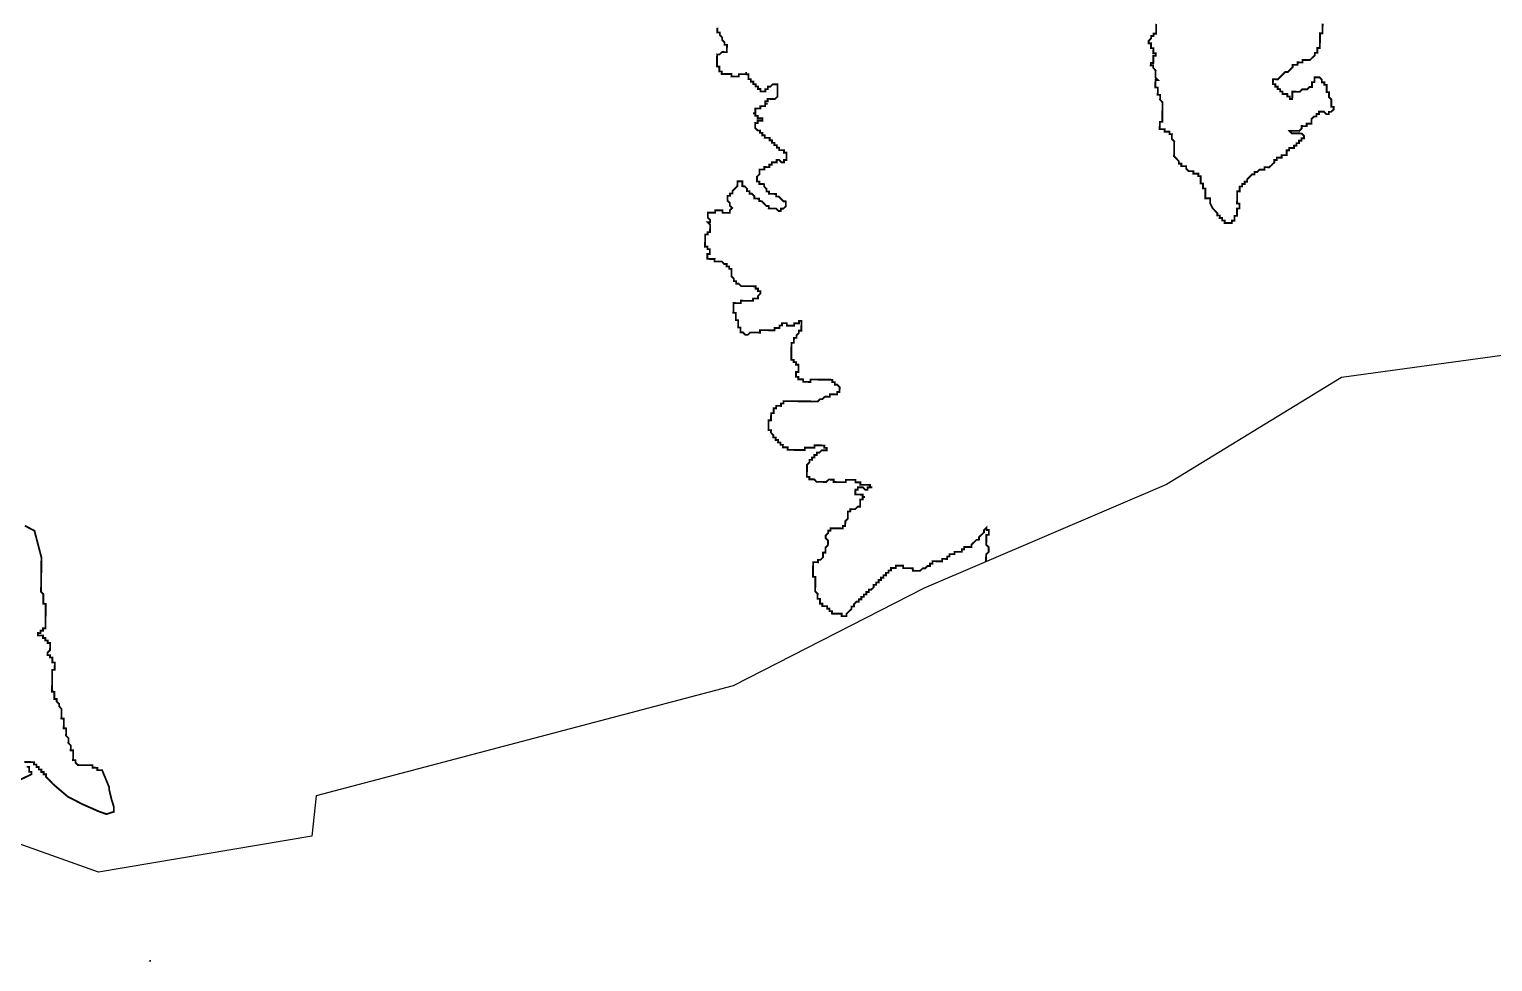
# Model space of a CAD drawing. Header units: metres. Extents: x 260119 to 267842, y 2171704 to 2178220.
# Drawn here: x 262503 to 264888, y 2171704 to 2173223 of the extents above; entities that cross this region are included whole.
import ezdxf

# ---------------------------------------------------------------- set-up
doc = ezdxf.new("R2010")
doc.units = ezdxf.units.M
doc.layers.add('HAZARDS LINE', color=1, linetype='Continuous')
doc.layers.add('village', color=3, linetype='Continuous')

msp = doc.modelspace()

# ---------------------------------------------------------------- linework, layer by layer
at = {"layer": 'HAZARDS LINE', "lineweight": 18}
for points in [[(263624.5, 2173225.2, 2.97, 2.97, 0), (263624.4, 2173221.2, 2.97, 2.97, 0), (263624.4, 2173217.3, 2.97, 2.97, 0), (263628.4, 2173217.2, 2.97, 2.97, 0), (263628.3, 2173213.3, 2.97, 2.97, 0), (263632.2, 2173209.2, 2.97, 2.97, 0), (263632.2, 2173205.3, 2.97, 2.97, 0), (263636.1, 2173201.3, 2.97, 2.97, 0), (263636.1, 2173197.3, 2.97, 2.97, 0), (263640, 2173197.3, 2.97, 2.97, 0), (263640, 2173193.3, 2.97, 2.97, 0), (263639.9, 2173189.3, 2.97, 2.97, 0), (263639.9, 2173185.4, 2.97, 2.97, 0), (263635.9, 2173185.4, 2.97, 2.97, 0), (263631.9, 2173185.5, 2.97, 2.97, 0), (263627.9, 2173181.5, 2.97, 2.97, 0), (263624, 2173181.6, 2.97, 2.97, 0), (263623.9, 2173177.6, 2.97, 2.97, 0), (263623.9, 2173173.7, 2.97, 2.97, 0), (263623.8, 2173169.7, 2.97, 2.97, 0), (263623.8, 2173165.7, 2.97, 2.97, 0), (263623.7, 2173161.8, 2.97, 2.97, 0), (263627.7, 2173161.7, 2.97, 2.97, 0), (263627.6, 2173157.7, 2.97, 2.97, 0), (263627.6, 2173153.8, 2.97, 2.97, 0), (263631.6, 2173153.7, 2.97, 2.97, 0), (263631.5, 2173149.8, 2.97, 2.97, 0), (263635.5, 2173149.7, 2.97, 2.97, 0), (263639.4, 2173149.7, 2.97, 2.97, 0), (263643.4, 2173149.6, 2.97, 2.97, 0), (263647.4, 2173149.6, 2.97, 2.97, 0), (263647.3, 2173145.6, 2.97, 2.97, 0), (263651.3, 2173145.6, 2.97, 2.97, 0), (263655.2, 2173145.5, 2.97, 2.97, 0), (263659.2, 2173145.5, 2.97, 2.97, 0), (263659.3, 2173149.4, 2.97, 2.97, 0), (263663.2, 2173149.4, 2.97, 2.97, 0), (263667.2, 2173149.3, 2.97, 2.97, 0), (263671.2, 2173149.3, 2.97, 2.97, 0), (263671.2, 2173153.2, 2.97, 2.97, 0), (263671.2, 2173149.3, 2.97, 2.97, 0), (263675.1, 2173149.2, 2.97, 2.97, 0), (263675.1, 2173145.3, 2.97, 2.97, 0), (263675, 2173141.3, 2.97, 2.97, 0), (263679, 2173141.2, 2.97, 2.97, 0), (263678.9, 2173137.3, 2.97, 2.97, 0), (263682.9, 2173137.2, 2.97, 2.97, 0), (263682.9, 2173133.3, 2.97, 2.97, 0), (263686.8, 2173133.2, 2.97, 2.97, 0), (263686.8, 2173129.2, 2.97, 2.97, 0), (263690.7, 2173129.2, 2.97, 2.97, 0), (263690.7, 2173125.2, 2.97, 2.97, 0), (263694.7, 2173125.2, 2.97, 2.97, 0), (263694.6, 2173121.2, 2.97, 2.97, 0), (263698.6, 2173121.2, 2.97, 2.97, 0), (263702.5, 2173121.1, 2.97, 2.97, 0), (263702.6, 2173125.1, 2.97, 2.97, 0), (263706.6, 2173125, 2.97, 2.97, 0), (263706.6, 2173129, 2.97, 2.97, 0), (263710.6, 2173129, 2.97, 2.97, 0), (263714.6, 2173132.9, 2.97, 2.97, 0), (263718.5, 2173132.8, 2.97, 2.97, 0), (263722.5, 2173132.8, 2.97, 2.97, 0), (263722.5, 2173128.8, 2.97, 2.97, 0), (263722.4, 2173124.8, 2.97, 2.97, 0), (263722.3, 2173116.9, 2.97, 2.97, 0), (263722.3, 2173112.9, 2.97, 2.97, 0), (263718.3, 2173109, 2.97, 2.97, 0), (263714.3, 2173109.1, 2.97, 2.97, 0), (263710.3, 2173109.1, 2.97, 2.97, 0), (263706.4, 2173109.2, 2.97, 2.97, 0), (263706.3, 2173105.2, 2.97, 2.97, 0), (263702.3, 2173105.3, 2.97, 2.97, 0), (263702.3, 2173101.3, 2.97, 2.97, 0), (263706.3, 2173101.2, 2.97, 2.97, 0), (263702.3, 2173101.3, 2.97, 2.97, 0), (263702.2, 2173097.3, 2.97, 2.97, 0), (263698.3, 2173097.4, 2.97, 2.97, 0), (263694.3, 2173097.4, 2.97, 2.97, 0), (263694.3, 2173093.5, 2.97, 2.97, 0), (263690.3, 2173093.5, 2.97, 2.97, 0), (263686.3, 2173093.6, 2.97, 2.97, 0), (263686.3, 2173089.6, 2.97, 2.97, 0), (263686.2, 2173085.6, 2.97, 2.97, 0), (263682.3, 2173085.7, 2.97, 2.97, 0), (263686.2, 2173085.6, 2.97, 2.97, 0), (263686.2, 2173081.7, 2.97, 2.97, 0), (263690.2, 2173081.6, 2.97, 2.97, 0), (263690.1, 2173077.6, 2.97, 2.97, 0), (263694.1, 2173077.6, 2.97, 2.97, 0), (263698, 2173077.5, 2.97, 2.97, 0), (263698, 2173073.6, 2.97, 2.97, 0), (263694, 2173073.6, 2.97, 2.97, 0), (263690.1, 2173073.7, 2.97, 2.97, 0), (263690, 2173069.7, 2.97, 2.97, 0), (263686, 2173069.8, 2.97, 2.97, 0), (263686, 2173065.8, 2.97, 2.97, 0), (263685.9, 2173061.8, 2.97, 2.97, 0), (263689.9, 2173057.8, 2.97, 2.97, 0), (263693.8, 2173057.8, 2.97, 2.97, 0), (263693.8, 2173053.8, 2.97, 2.97, 0), (263697.7, 2173053.8, 2.97, 2.97, 0), (263697.7, 2173049.8, 2.97, 2.97, 0), (263701.7, 2173049.7, 2.97, 2.97, 0), (263701.6, 2173045.8, 2.97, 2.97, 0), (263705.6, 2173045.7, 2.97, 2.97, 0), (263709.5, 2173045.7, 2.97, 2.97, 0), (263709.5, 2173041.7, 2.97, 2.97, 0), (263713.5, 2173041.7, 2.97, 2.97, 0), (263713.4, 2173037.7, 2.97, 2.97, 0), (263717.4, 2173037.6, 2.97, 2.97, 0), (263717.3, 2173033.7, 2.97, 2.97, 0), (263721.3, 2173033.6, 2.97, 2.97, 0), (263721.2, 2173029.7, 2.97, 2.97, 0), (263725.2, 2173029.6, 2.97, 2.97, 0), (263725.2, 2173025.6, 2.97, 2.97, 0), (263729.1, 2173025.6, 2.97, 2.97, 0), (263733.1, 2173025.6, 2.97, 2.97, 0), (263733, 2173021.6, 2.97, 2.97, 0), (263737, 2173021.5, 2.97, 2.97, 0), (263737, 2173017.6, 2.97, 2.97, 0), (263736.9, 2173013.6, 2.97, 2.97, 0), (263736.9, 2173009.6, 2.97, 2.97, 0), (263732.9, 2173009.7, 2.97, 2.97, 0), (263732.9, 2173005.7, 2.97, 2.97, 0), (263728.9, 2173005.8, 2.97, 2.97, 0), (263725, 2173009.8, 2.97, 2.97, 0), (263721, 2173009.8, 2.97, 2.97, 0), (263721, 2173005.9, 2.97, 2.97, 0), (263717, 2173005.9, 2.97, 2.97, 0), (263713, 2173006, 2.97, 2.97, 0), (263713, 2173002, 2.97, 2.97, 0), (263709, 2173002, 2.97, 2.97, 0), (263709, 2172998.1, 2.97, 2.97, 0), (263705, 2172998.1, 2.97, 2.97, 0), (263701, 2172998.2, 2.97, 2.97, 0), (263701, 2172994.2, 2.97, 2.97, 0), (263697, 2172994.3, 2.97, 2.97, 0), (263693.1, 2172994.3, 2.97, 2.97, 0), (263693, 2172990.3, 2.97, 2.97, 0), (263693, 2172986.4, 2.97, 2.97, 0), (263688.9, 2172982.5, 2.97, 2.97, 0), (263688.9, 2172978.5, 2.97, 2.97, 0), (263688.8, 2172974.5, 2.97, 2.97, 0), (263692.8, 2172974.5, 2.97, 2.97, 0), (263692.8, 2172970.5, 2.97, 2.97, 0), (263696.7, 2172970.5, 2.97, 2.97, 0), (263700.7, 2172970.4, 2.97, 2.97, 0), (263700.6, 2172966.5, 2.97, 2.97, 0), (263704.6, 2172962.4, 2.97, 2.97, 0), (263704.5, 2172958.5, 2.97, 2.97, 0), (263708.5, 2172958.4, 2.97, 2.97, 0), (263708.4, 2172954.5, 2.97, 2.97, 0), (263712.4, 2172954.4, 2.97, 2.97, 0), (263716.4, 2172954.4, 2.97, 2.97, 0), (263720.3, 2172954.3, 2.97, 2.97, 0), (263720.3, 2172950.3, 2.97, 2.97, 0), (263724.2, 2172950.3, 2.97, 2.97, 0), (263728.2, 2172946.3, 2.97, 2.97, 0), (263732.1, 2172942.3, 2.97, 2.97, 0), (263736, 2172942.2, 2.97, 2.97, 0), (263736, 2172938.3, 2.97, 2.97, 0), (263735.9, 2172934.3, 2.97, 2.97, 0), (263731.9, 2172930.4, 2.97, 2.97, 0), (263728, 2172930.4, 2.97, 2.97, 0), (263727.9, 2172926.5, 2.97, 2.97, 0), (263724, 2172926.5, 2.97, 2.97, 0), (263720, 2172930.5, 2.97, 2.97, 0), (263716.1, 2172930.6, 2.97, 2.97, 0), (263712.1, 2172930.6, 2.97, 2.97, 0), (263708.1, 2172930.7, 2.97, 2.97, 0), (263708.2, 2172934.6, 2.97, 2.97, 0), (263704.2, 2172934.7, 2.97, 2.97, 0), (263700.3, 2172938.7, 2.97, 2.97, 0), (263696.4, 2172942.7, 2.97, 2.97, 0), (263692.4, 2172942.8, 2.97, 2.97, 0), (263692.5, 2172946.7, 2.97, 2.97, 0), (263688.5, 2172946.8, 2.97, 2.97, 0), (263684.5, 2172946.8, 2.97, 2.97, 0), (263684.6, 2172950.8, 2.97, 2.97, 0), (263680.7, 2172954.8, 2.97, 2.97, 0), (263676.7, 2172954.8, 2.97, 2.97, 0), (263676.8, 2172958.8, 2.97, 2.97, 0), (263672.8, 2172958.9, 2.97, 2.97, 0), (263672.8, 2172962.8, 2.97, 2.97, 0), (263668.9, 2172966.8, 2.97, 2.97, 0), (263665, 2172966.9, 2.97, 2.97, 0), (263665, 2172970.9, 2.97, 2.97, 0), (263665.1, 2172974.8, 2.97, 2.97, 0), (263661.1, 2172974.9, 2.97, 2.97, 0), (263657.1, 2172974.9, 2.97, 2.97, 0), (263657.1, 2172970.9, 2.97, 2.97, 0), (263657, 2172967, 2.97, 2.97, 0), (263653, 2172963.1, 2.97, 2.97, 0), (263649, 2172959.1, 2.97, 2.97, 0), (263649, 2172955.2, 2.97, 2.97, 0), (263645, 2172955.2, 2.97, 2.97, 0), (263644.9, 2172951.3, 2.97, 2.97, 0), (263641, 2172951.3, 2.97, 2.97, 0), (263640.9, 2172947.3, 2.97, 2.97, 0), (263640.9, 2172943.4, 2.97, 2.97, 0), (263644.8, 2172939.4, 2.97, 2.97, 0), (263644.7, 2172935.4, 2.97, 2.97, 0), (263648.7, 2172931.4, 2.97, 2.97, 0), (263644.6, 2172927.5, 2.97, 2.97, 0), (263644.6, 2172923.5, 2.97, 2.97, 0), (263640.6, 2172923.6, 2.97, 2.97, 0), (263636.7, 2172923.6, 2.97, 2.97, 0), (263632.7, 2172923.6, 2.97, 2.97, 0), (263632.8, 2172927.6, 2.97, 2.97, 0), (263628.8, 2172927.7, 2.97, 2.97, 0), (263624.8, 2172927.7, 2.97, 2.97, 0), (263620.9, 2172927.8, 2.97, 2.97, 0), (263620.8, 2172923.8, 2.97, 2.97, 0), (263616.8, 2172923.8, 2.97, 2.97, 0), (263612.9, 2172923.9, 2.97, 2.97, 0), (263608.9, 2172923.9, 2.97, 2.97, 0), (263608.9, 2172920, 2.97, 2.97, 0), (263608.8, 2172916, 2.97, 2.97, 0), (263612.7, 2172912, 2.97, 2.97, 0), (263612.7, 2172908, 2.97, 2.97, 0), (263608.7, 2172908.1, 2.97, 2.97, 0), (263612.6, 2172904.1, 2.97, 2.97, 0), (263612.6, 2172900.1, 2.97, 2.97, 0), (263612.5, 2172896.1, 2.97, 2.97, 0), (263612.5, 2172892.2, 2.97, 2.97, 0), (263608.5, 2172892.2, 2.97, 2.97, 0), (263608.5, 2172888.2, 2.97, 2.97, 0), (263604.5, 2172888.3, 2.97, 2.97, 0), (263604.5, 2172884.3, 2.97, 2.97, 0), (263604.4, 2172880.4, 2.97, 2.97, 0), (263604.4, 2172876.4, 2.97, 2.97, 0), (263604.3, 2172872.4, 2.97, 2.97, 0), (263604.3, 2172868.5, 2.97, 2.97, 0), (263608.2, 2172868.4, 2.97, 2.97, 0), (263608.2, 2172864.5, 2.97, 2.97, 0), (263612.1, 2172864.4, 2.97, 2.97, 0), (263612.1, 2172860.4, 2.97, 2.97, 0), (263612, 2172856.5, 2.97, 2.97, 0), (263608.1, 2172856.5, 2.97, 2.97, 0), (263608, 2172852.6, 2.97, 2.97, 0), (263608, 2172848.6, 2.97, 2.97, 0), (263612, 2172848.5, 2.97, 2.97, 0), (263615.9, 2172848.5, 2.97, 2.97, 0), (263619.9, 2172848.4, 2.97, 2.97, 0), (263619.8, 2172844.5, 2.97, 2.97, 0), (263623.8, 2172844.4, 2.97, 2.97, 0), (263627.8, 2172844.4, 2.97, 2.97, 0), (263631.7, 2172844.3, 2.97, 2.97, 0), (263635.6, 2172840.3, 2.97, 2.97, 0), (263639.6, 2172840.3, 2.97, 2.97, 0), (263639.6, 2172836.3, 2.97, 2.97, 0), (263643.5, 2172836.3, 2.97, 2.97, 0), (263643.5, 2172832.3, 2.97, 2.97, 0), (263647.4, 2172832.2, 2.97, 2.97, 0), (263647.4, 2172828.3, 2.97, 2.97, 0), (263647.3, 2172824.3, 2.97, 2.97, 0), (263647.3, 2172820.3, 2.97, 2.97, 0), (263651.2, 2172816.3, 2.97, 2.97, 0), (263651.2, 2172812.4, 2.97, 2.97, 0), (263655.1, 2172812.3, 2.97, 2.97, 0), (263655.1, 2172808.3, 2.97, 2.97, 0), (263659.1, 2172808.3, 2.97, 2.97, 0), (263663, 2172804.3, 2.97, 2.97, 0), (263666.9, 2172804.2, 2.97, 2.97, 0), (263670.9, 2172804.2, 2.97, 2.97, 0), (263674.9, 2172804.1, 2.97, 2.97, 0), (263678.8, 2172804.1, 2.97, 2.97, 0), (263682.8, 2172804, 2.97, 2.97, 0), (263686.8, 2172804, 2.97, 2.97, 0), (263686.7, 2172800, 2.97, 2.97, 0), (263690.7, 2172800, 2.97, 2.97, 0), (263690.6, 2172796, 2.97, 2.97, 0), (263694.6, 2172796, 2.97, 2.97, 0), (263694.5, 2172792, 2.97, 2.97, 0), (263690.5, 2172788.1, 2.97, 2.97, 0), (263690.5, 2172784.1, 2.97, 2.97, 0), (263686.5, 2172784.2, 2.97, 2.97, 0), (263682.6, 2172784.2, 2.97, 2.97, 0), (263682.5, 2172780.2, 2.97, 2.97, 0), (263678.5, 2172780.3, 2.97, 2.97, 0), (263674.6, 2172780.3, 2.97, 2.97, 0), (263670.6, 2172780.4, 2.97, 2.97, 0), (263666.6, 2172780.4, 2.97, 2.97, 0), (263662.7, 2172780.5, 2.97, 2.97, 0), (263662.6, 2172776.5, 2.97, 2.97, 0), (263658.7, 2172776.6, 2.97, 2.97, 0), (263654.7, 2172776.6, 2.97, 2.97, 0), (263650.7, 2172776.7, 2.97, 2.97, 0), (263650.7, 2172772.7, 2.97, 2.97, 0), (263650.6, 2172768.7, 2.97, 2.97, 0), (263650.6, 2172764.8, 2.97, 2.97, 0), (263650.5, 2172760.8, 2.97, 2.97, 0), (263654.5, 2172760.8, 2.97, 2.97, 0), (263654.5, 2172756.8, 2.97, 2.97, 0), (263654.4, 2172752.8, 2.97, 2.97, 0), (263654.4, 2172748.9, 2.97, 2.97, 0), (263658.3, 2172748.8, 2.97, 2.97, 0), (263658.3, 2172744.8, 2.97, 2.97, 0), (263658.2, 2172740.9, 2.97, 2.97, 0), (263658.2, 2172736.9, 2.97, 2.97, 0), (263662.1, 2172736.9, 2.97, 2.97, 0), (263662.1, 2172732.9, 2.97, 2.97, 0), (263662, 2172728.9, 2.97, 2.97, 0), (263666, 2172728.9, 2.97, 2.97, 0), (263669.9, 2172724.9, 2.97, 2.97, 0), (263673.9, 2172724.8, 2.97, 2.97, 0), (263677.9, 2172728.7, 2.97, 2.97, 0), (263681.9, 2172728.7, 2.97, 2.97, 0), (263685.8, 2172728.6, 2.97, 2.97, 0), (263689.8, 2172728.6, 2.97, 2.97, 0), (263693.8, 2172728.5, 2.97, 2.97, 0), (263693.8, 2172732.5, 2.97, 2.97, 0), (263697.8, 2172732.5, 2.97, 2.97, 0), (263701.7, 2172732.4, 2.97, 2.97, 0), (263705.7, 2172732.4, 2.97, 2.97, 0), (263709.7, 2172732.3, 2.97, 2.97, 0), (263713.6, 2172732.3, 2.97, 2.97, 0), (263717.6, 2172732.2, 2.97, 2.97, 0), (263717.7, 2172736.2, 2.97, 2.97, 0), (263721.6, 2172736.1, 2.97, 2.97, 0), (263725.6, 2172736.1, 2.97, 2.97, 0), (263725.6, 2172740, 2.97, 2.97, 0), (263729.6, 2172740, 2.97, 2.97, 0), (263729.7, 2172744, 2.97, 2.97, 0), (263733.6, 2172743.9, 2.97, 2.97, 0), (263737.6, 2172743.9, 2.97, 2.97, 0), (263737.5, 2172739.9, 2.97, 2.97, 0), (263741.5, 2172739.9, 2.97, 2.97, 0), (263745.5, 2172739.8, 2.97, 2.97, 0), (263749.4, 2172739.8, 2.97, 2.97, 0), (263749.5, 2172743.7, 2.97, 2.97, 0), (263753.4, 2172743.7, 2.97, 2.97, 0), (263757.4, 2172743.6, 2.97, 2.97, 0), (263757.5, 2172747.6, 2.97, 2.97, 0), (263761.4, 2172747.5, 2.97, 2.97, 0), (263761.4, 2172743.6, 2.97, 2.97, 0), (263761.3, 2172739.6, 2.97, 2.97, 0), (263761.3, 2172735.6, 2.97, 2.97, 0), (263761.2, 2172731.7, 2.97, 2.97, 0), (263757.3, 2172731.7, 2.97, 2.97, 0), (263757.2, 2172727.8, 2.97, 2.97, 0), (263753.2, 2172723.8, 2.97, 2.97, 0), (263753.2, 2172719.9, 2.97, 2.97, 0), (263749.2, 2172719.9, 2.97, 2.97, 0), (263749.1, 2172716, 2.97, 2.97, 0), (263749.1, 2172712, 2.97, 2.97, 0), (263745.1, 2172712, 2.97, 2.97, 0), (263745.1, 2172708.1, 2.97, 2.97, 0), (263745, 2172704.1, 2.97, 2.97, 0), (263745, 2172700.1, 2.97, 2.97, 0), (263744.9, 2172696.2, 2.97, 2.97, 0), (263744.9, 2172692.2, 2.97, 2.97, 0), (263744.8, 2172688.2, 2.97, 2.97, 0), (263744.8, 2172684.3, 2.97, 2.97, 0), (263748.8, 2172684.2, 2.97, 2.97, 0), (263748.7, 2172680.3, 2.97, 2.97, 0), (263752.7, 2172680.2, 2.97, 2.97, 0), (263752.6, 2172676.3, 2.97, 2.97, 0), (263756.6, 2172676.2, 2.97, 2.97, 0), (263756.5, 2172672.2, 2.97, 2.97, 0), (263756.5, 2172668.3, 2.97, 2.97, 0), (263756.4, 2172664.3, 2.97, 2.97, 0), (263752.5, 2172664.4, 2.97, 2.97, 0), (263752.4, 2172660.4, 2.97, 2.97, 0), (263752.4, 2172656.4, 2.97, 2.97, 0), (263756.3, 2172656.4, 2.97, 2.97, 0), (263756.3, 2172652.4, 2.97, 2.97, 0), (263760.3, 2172652.4, 2.97, 2.97, 0), (263764.2, 2172652.3, 2.97, 2.97, 0), (263764.2, 2172648.3, 2.97, 2.97, 0), (263768.1, 2172648.3, 2.97, 2.97, 0), (263772.1, 2172648.2, 2.97, 2.97, 0), (263776.1, 2172648.2, 2.97, 2.97, 0), (263776.1, 2172652.2, 2.97, 2.97, 0), (263780.1, 2172652.1, 2.97, 2.97, 0), (263784.1, 2172652.1, 2.97, 2.97, 0), (263788, 2172652, 2.97, 2.97, 0), (263792, 2172652, 2.97, 2.97, 0), (263795.9, 2172651.9, 2.97, 2.97, 0), (263799.9, 2172651.9, 2.97, 2.97, 0), (263803.9, 2172651.8, 2.97, 2.97, 0), (263807.8, 2172651.8, 2.97, 2.97, 0), (263811.8, 2172651.7, 2.97, 2.97, 0), (263811.8, 2172647.8, 2.97, 2.97, 0), (263815.7, 2172647.7, 2.97, 2.97, 0), (263815.7, 2172643.7, 2.97, 2.97, 0), (263819.6, 2172643.7, 2.97, 2.97, 0), (263823.6, 2172639.7, 2.97, 2.97, 0), (263823.5, 2172635.7, 2.97, 2.97, 0), (263823.5, 2172631.8, 2.97, 2.97, 0), (263819.5, 2172631.8, 2.97, 2.97, 0), (263819.4, 2172627.8, 2.97, 2.97, 0), (263815.5, 2172627.9, 2.97, 2.97, 0), (263811.5, 2172627.9, 2.97, 2.97, 0), (263807.6, 2172628, 2.97, 2.97, 0), (263807.5, 2172624, 2.97, 2.97, 0), (263803.5, 2172624.1, 2.97, 2.97, 0), (263799.6, 2172624.1, 2.97, 2.97, 0), (263795.6, 2172620.2, 2.97, 2.97, 0), (263791.6, 2172620.2, 2.97, 2.97, 0), (263787.6, 2172616.3, 2.97, 2.97, 0), (263783.6, 2172616.4, 2.97, 2.97, 0), (263779.6, 2172616.4, 2.97, 2.97, 0), (263775.7, 2172616.5, 2.97, 2.97, 0), (263771.7, 2172616.5, 2.97, 2.97, 0), (263767.8, 2172616.6, 2.97, 2.97, 0), (263763.8, 2172616.6, 2.97, 2.97, 0), (263759.8, 2172616.7, 2.97, 2.97, 0), (263755.9, 2172616.7, 2.97, 2.97, 0), (263751.9, 2172616.8, 2.97, 2.97, 0), (263747.9, 2172616.8, 2.97, 2.97, 0), (263744, 2172616.9, 2.97, 2.97, 0), (263740, 2172616.9, 2.97, 2.97, 0), (263736, 2172617, 2.97, 2.97, 0), (263732.1, 2172617, 2.97, 2.97, 0), (263732, 2172613, 2.97, 2.97, 0), (263728.1, 2172613.1, 2.97, 2.97, 0), (263728, 2172609.1, 2.97, 2.97, 0), (263724, 2172609.2, 2.97, 2.97, 0), (263720.1, 2172609.2, 2.97, 2.97, 0), (263720, 2172605.3, 2.97, 2.97, 0), (263716.1, 2172605.3, 2.97, 2.97, 0), (263716, 2172601.3, 2.97, 2.97, 0), (263716, 2172597.4, 2.97, 2.97, 0), (263712, 2172597.4, 2.97, 2.97, 0), (263711.9, 2172593.5, 2.97, 2.97, 0), (263711.9, 2172589.5, 2.97, 2.97, 0), (263711.8, 2172585.5, 2.97, 2.97, 0), (263707.9, 2172585.6, 2.97, 2.97, 0), (263707.8, 2172581.6, 2.97, 2.97, 0), (263707.8, 2172577.6, 2.97, 2.97, 0), (263707.7, 2172573.7, 2.97, 2.97, 0), (263707.7, 2172569.7, 2.97, 2.97, 0), (263711.7, 2172569.7, 2.97, 2.97, 0), (263711.6, 2172565.7, 2.97, 2.97, 0), (263715.5, 2172561.7, 2.97, 2.97, 0), (263715.5, 2172557.7, 2.97, 2.97, 0), (263719.4, 2172557.7, 2.97, 2.97, 0), (263719.4, 2172553.7, 2.97, 2.97, 0), (263723.4, 2172553.6, 2.97, 2.97, 0), (263723.3, 2172549.7, 2.97, 2.97, 0), (263727.3, 2172549.6, 2.97, 2.97, 0), (263727.2, 2172545.7, 2.97, 2.97, 0), (263731.2, 2172545.6, 2.97, 2.97, 0), (263731.1, 2172541.7, 2.97, 2.97, 0), (263735.1, 2172541.6, 2.97, 2.97, 0), (263739.1, 2172541.6, 2.97, 2.97, 0), (263739, 2172537.6, 2.97, 2.97, 0), (263743, 2172537.5, 2.97, 2.97, 0), (263747, 2172537.5, 2.97, 2.97, 0), (263750.9, 2172537.4, 2.97, 2.97, 0), (263754.9, 2172537.4, 2.97, 2.97, 0), (263758.9, 2172537.3, 2.97, 2.97, 0), (263762.8, 2172537.3, 2.97, 2.97, 0), (263766.8, 2172537.2, 2.97, 2.97, 0), (263766.8, 2172541.2, 2.97, 2.97, 0), (263770.8, 2172541.2, 2.97, 2.97, 0), (263774.8, 2172541.1, 2.97, 2.97, 0), (263778.7, 2172541.1, 2.97, 2.97, 0), (263782.7, 2172541, 2.97, 2.97, 0), (263782.7, 2172545, 2.97, 2.97, 0), (263786.7, 2172544.9, 2.97, 2.97, 0), (263790.7, 2172544.9, 2.97, 2.97, 0), (263794.6, 2172544.8, 2.97, 2.97, 0), (263798.6, 2172544.8, 2.97, 2.97, 0), (263798.6, 2172540.8, 2.97, 2.97, 0), (263802.5, 2172540.8, 2.97, 2.97, 0), (263802.5, 2172536.8, 2.97, 2.97, 0), (263798.5, 2172536.9, 2.97, 2.97, 0), (263794.5, 2172536.9, 2.97, 2.97, 0), (263790.5, 2172533, 2.97, 2.97, 0), (263786.6, 2172533, 2.97, 2.97, 0), (263786.5, 2172529.1, 2.97, 2.97, 0), (263782.5, 2172529.1, 2.97, 2.97, 0), (263782.5, 2172525.2, 2.97, 2.97, 0), (263778.5, 2172525.2, 2.97, 2.97, 0), (263778.5, 2172521.2, 2.97, 2.97, 0), (263774.5, 2172521.3, 2.97, 2.97, 0), (263774.5, 2172517.3, 2.97, 2.97, 0), (263770.5, 2172513.4, 2.97, 2.97, 0), (263770.4, 2172509.4, 2.97, 2.97, 0), (263770.4, 2172505.5, 2.97, 2.97, 0), (263770.3, 2172501.5, 2.97, 2.97, 0), (263770.3, 2172497.5, 2.97, 2.97, 0), (263770.2, 2172493.6, 2.97, 2.97, 0), (263774.2, 2172493.5, 2.97, 2.97, 0), (263774.1, 2172489.6, 2.97, 2.97, 0), (263778.1, 2172489.5, 2.97, 2.97, 0), (263782.1, 2172489.5, 2.97, 2.97, 0), (263786, 2172485.4, 2.97, 2.97, 0), (263789.9, 2172485.4, 2.97, 2.97, 0), (263793.9, 2172485.4, 2.97, 2.97, 0), (263797.9, 2172485.3, 2.97, 2.97, 0), (263801.8, 2172485.3, 2.97, 2.97, 0), (263805.9, 2172489.2, 2.97, 2.97, 0), (263809.8, 2172489.1, 2.97, 2.97, 0), (263813.8, 2172489.1, 2.97, 2.97, 0), (263813.7, 2172485.1, 2.97, 2.97, 0), (263817.7, 2172485.1, 2.97, 2.97, 0), (263821.7, 2172485, 2.97, 2.97, 0), (263825.6, 2172485, 2.97, 2.97, 0), (263829.6, 2172484.9, 2.97, 2.97, 0), (263833.6, 2172484.9, 2.97, 2.97, 0), (263833.6, 2172488.8, 2.97, 2.97, 0), (263837.6, 2172488.8, 2.97, 2.97, 0), (263841.5, 2172488.7, 2.97, 2.97, 0), (263845.5, 2172488.7, 2.97, 2.97, 0), (263849.5, 2172488.6, 2.97, 2.97, 0), (263849.4, 2172484.7, 2.97, 2.97, 0), (263853.4, 2172484.6, 2.97, 2.97, 0), (263857.4, 2172484.6, 2.97, 2.97, 0), (263857.3, 2172480.6, 2.97, 2.97, 0), (263861.3, 2172480.6, 2.97, 2.97, 0), (263865.2, 2172480.5, 2.97, 2.97, 0), (263869.2, 2172480.5, 2.97, 2.97, 0), (263873.2, 2172480.4, 2.97, 2.97, 0), (263873.1, 2172476.4, 2.97, 2.97, 0), (263877.1, 2172476.4, 2.97, 2.97, 0), (263873.1, 2172476.4, 2.97, 2.97, 0), (263869.2, 2172476.5, 2.97, 2.97, 0), (263869.1, 2172472.5, 2.97, 2.97, 0), (263865.1, 2172472.6, 2.97, 2.97, 0), (263861.2, 2172476.6, 2.97, 2.97, 0), (263857.3, 2172476.6, 2.97, 2.97, 0), (263853.3, 2172476.7, 2.97, 2.97, 0), (263853.2, 2172472.7, 2.97, 2.97, 0), (263849.3, 2172472.8, 2.97, 2.97, 0), (263849.2, 2172468.8, 2.97, 2.97, 0), (263849.2, 2172464.8, 2.97, 2.97, 0), (263853.1, 2172464.8, 2.97, 2.97, 0), (263857.1, 2172464.7, 2.97, 2.97, 0), (263861.1, 2172464.7, 2.97, 2.97, 0), (263861, 2172460.7, 2.97, 2.97, 0), (263865, 2172460.7, 2.97, 2.97, 0), (263861, 2172460.7, 2.97, 2.97, 0), (263861, 2172456.8, 2.97, 2.97, 0), (263857, 2172456.8, 2.97, 2.97, 0), (263857, 2172452.8, 2.97, 2.97, 0), (263856.9, 2172448.9, 2.97, 2.97, 0), (263856.9, 2172444.9, 2.97, 2.97, 0), (263852.9, 2172445, 2.97, 2.97, 0), (263848.9, 2172441, 2.97, 2.97, 0), (263841, 2172441.1, 2.97, 2.97, 0), (263840.9, 2172437.2, 2.97, 2.97, 0), (263836.9, 2172437.2, 2.97, 2.97, 0), (263836.8, 2172425.3, 2.97, 2.97, 0), (263832.8, 2172421.4, 2.97, 2.97, 0), (263832.7, 2172413.5, 2.97, 2.97, 0), (263828.7, 2172413.5, 2.97, 2.97, 0), (263828.7, 2172409.6, 2.97, 2.97, 0), (263808.8, 2172409.8, 2.97, 2.97, 0), (263808.8, 2172405.8, 2.97, 2.97, 0), (263804.8, 2172405.9, 2.97, 2.97, 0), (263804.8, 2172401.9, 2.97, 2.97, 0), (263800.8, 2172398, 2.97, 2.97, 0), (263800.7, 2172394, 2.97, 2.97, 0), (263804.6, 2172390, 2.97, 2.97, 0), (263804.5, 2172382.1, 2.97, 2.97, 0), (263800.5, 2172378.2, 2.97, 2.97, 0), (263800.4, 2172370.2, 2.97, 2.97, 0), (263796.5, 2172370.3, 2.97, 2.97, 0), (263796.4, 2172362.4, 2.97, 2.97, 0), (263792.4, 2172358.4, 2.97, 2.97, 0), (263788.4, 2172358.5, 2.97, 2.97, 0), (263788.3, 2172354.5, 2.97, 2.97, 0), (263780.4, 2172354.6, 2.97, 2.97, 0), (263780.1, 2172330.8, 2.97, 2.97, 0), (263784.1, 2172330.8, 2.97, 2.97, 0), (263783.8, 2172307, 2.97, 2.97, 0), (263787.7, 2172303, 2.97, 2.97, 0), (263787.6, 2172295, 2.97, 2.97, 0), (263791.6, 2172295, 2.97, 2.97, 0), (263791.5, 2172287.1, 2.97, 2.97, 0), (263795.4, 2172287, 2.97, 2.97, 0), (263795.4, 2172283, 2.97, 2.97, 0), (263803.3, 2172282.9, 2.97, 2.97, 0), (263803.3, 2172279, 2.97, 2.97, 0), (263807.2, 2172278.9, 2.97, 2.97, 0), (263807.2, 2172275, 2.97, 2.97, 0), (263811.2, 2172274.9, 2.97, 2.97, 0), (263811.1, 2172270.9, 2.97, 2.97, 0), (263827, 2172270.8, 2.97, 2.97, 0), (263826.9, 2172266.8, 2.97, 2.97, 0), (263834.9, 2172266.7, 2.97, 2.97, 0), (263834.9, 2172270.7, 2.97, 2.97, 0), (263842.9, 2172278.5, 2.97, 2.97, 0), (263843, 2172282.5, 2.97, 2.97, 0), (263846.9, 2172282.4, 2.97, 2.97, 0), (263847, 2172286.4, 2.97, 2.97, 0), (263851, 2172290.3, 2.97, 2.97, 0), (263855, 2172290.2, 2.97, 2.97, 0), (263855, 2172294.2, 2.97, 2.97, 0), (263859, 2172294.2, 2.97, 2.97, 0), (263859, 2172298.1, 2.97, 2.97, 0), (263863, 2172298.1, 2.97, 2.97, 0), (263863.1, 2172302, 2.97, 2.97, 0), (263867, 2172302, 2.97, 2.97, 0), (263867.1, 2172306, 2.97, 2.97, 0), (263871, 2172305.9, 2.97, 2.97, 0), (263871.1, 2172309.9, 2.97, 2.97, 0), (263875, 2172309.8, 2.97, 2.97, 0), (263879.1, 2172313.7, 2.97, 2.97, 0), (263879.1, 2172317.7, 2.97, 2.97, 0), (263883.1, 2172317.7, 2.97, 2.97, 0), (263883.1, 2172321.6, 2.97, 2.97, 0), (263887.1, 2172321.6, 2.97, 2.97, 0), (263887.1, 2172325.5, 2.97, 2.97, 0), (263891.1, 2172325.5, 2.97, 2.97, 0), (263891.1, 2172329.5, 2.97, 2.97, 0), (263895.1, 2172329.4, 2.97, 2.97, 0), (263895.2, 2172333.4, 2.97, 2.97, 0), (263899.1, 2172333.3, 2.97, 2.97, 0), (263899.2, 2172337.3, 2.97, 2.97, 0), (263903.1, 2172337.3, 2.97, 2.97, 0), (263903.2, 2172341.2, 2.97, 2.97, 0), (263907.2, 2172341.2, 2.97, 2.97, 0), (263907.2, 2172345.1, 2.97, 2.97, 0), (263915.1, 2172345, 2.97, 2.97, 0), (263915.2, 2172349, 2.97, 2.97, 0), (263927.1, 2172348.9, 2.97, 2.97, 0), (263927, 2172344.9, 2.97, 2.97, 0), (263942.9, 2172344.7, 2.97, 2.97, 0), (263942.8, 2172340.7, 2.97, 2.97, 0), (263954.7, 2172340.6, 2.97, 2.97, 0), (263958.8, 2172344.5, 2.97, 2.97, 0), (263962.7, 2172344.5, 2.97, 2.97, 0), (263966.7, 2172348.4, 2.97, 2.97, 0), (263970.7, 2172348.3, 2.97, 2.97, 0), (263970.7, 2172352.3, 2.97, 2.97, 0), (263974.7, 2172352.2, 2.97, 2.97, 0), (263974.8, 2172356.2, 2.97, 2.97, 0), (263990.6, 2172356, 2.97, 2.97, 0), (263990.7, 2172360, 2.97, 2.97, 0), (263998.6, 2172359.9, 2.97, 2.97, 0), (263998.7, 2172363.8, 2.97, 2.97, 0), (264002.6, 2172363.8, 2.97, 2.97, 0), (264002.7, 2172367.8, 2.97, 2.97, 0), (264010.6, 2172367.7, 2.97, 2.97, 0), (264010.6, 2172371.6, 2.97, 2.97, 0), (264022.5, 2172371.5, 2.97, 2.97, 0), (264022.6, 2172375.5, 2.97, 2.97, 0), (264026.6, 2172375.4, 2.97, 2.97, 0), (264026.6, 2172379.4, 2.97, 2.97, 0), (264038.5, 2172379.2, 2.97, 2.97, 0), (264038.5, 2172383.2, 2.97, 2.97, 0), (264042.6, 2172387.1, 2.97, 2.97, 0), (264046.6, 2172391, 2.97, 2.97, 0), (264050.5, 2172391, 2.97, 2.97, 0), (264050.6, 2172395.3, 2.99, 2.99, 0), (264054.7, 2172399.2, 2.99, 2.99, 0), (264058.7, 2172403.1, 2.99, 2.99, 0), (264058.8, 2172407.1, 2.99, 2.99, 0), (264062.8, 2172411.1, 2.99, 2.99, 0), (264062.8, 2172407.1, 2.99, 2.99, 0), (264066.7, 2172407, 2.99, 2.99, 0), (264066.6, 2172399.1, 2.99, 2.99, 0), (264062.7, 2172399.1, 2.99, 2.99, 0), (264062.4, 2172383.2, 2.99, 2.99, 0), (264066.4, 2172379.1, 2.99, 2.99, 0), (264066.3, 2172371.1, 2.99, 2.99, 0), (264062.2, 2172367.2, 2.99, 2.99, 0), (264062.1, 2172355.6, 2.99, 2.99, 0)], [(264610.4, 2173231.9, 2.99, 2.99, 0), (264610.2, 2173215.9, 2.99, 2.99, 0), (264606.2, 2173216, 2.99, 2.99, 0), (264605.9, 2173192.1, 2.99, 2.99, 0), (264601.9, 2173192.1, 2.99, 2.99, 0), (264601.8, 2173184.2, 2.99, 2.99, 0), (264597.8, 2173184.2, 2.99, 2.99, 0), (264597.7, 2173180.2, 2.99, 2.99, 0), (264589.7, 2173172.4, 2.99, 2.99, 0), (264577.7, 2173172.5, 2.99, 2.99, 0), (264577.7, 2173168.5, 2.99, 2.99, 0), (264569.7, 2173168.6, 2.99, 2.99, 0), (264569.6, 2173164.6, 2.99, 2.99, 0), (264561.7, 2173164.7, 2.99, 2.99, 0), (264561.6, 2173160.8, 2.99, 2.99, 0), (264557.6, 2173156.8, 2.99, 2.99, 0), (264553.5, 2173152.9, 2.99, 2.99, 0), (264549.5, 2173152.9, 2.99, 2.99, 0), (264545.5, 2173149, 2.99, 2.99, 0), (264541.5, 2173145.1, 2.99, 2.99, 0), (264537.4, 2173141.1, 2.99, 2.99, 0), (264529.5, 2173141.2, 2.99, 2.99, 0), (264529.4, 2173133.3, 2.99, 2.99, 0), (264533.3, 2173133.2, 2.99, 2.99, 0), (264533.3, 2173129.2, 2.99, 2.99, 0), (264537.3, 2173129.2, 2.99, 2.99, 0), (264537.2, 2173125.2, 2.99, 2.99, 0), (264541.2, 2173125.1, 2.99, 2.99, 0), (264541.2, 2173121.2, 2.99, 2.99, 0), (264545.1, 2173121.1, 2.99, 2.99, 0), (264545.1, 2173117.1, 2.99, 2.99, 0), (264553.1, 2173117, 2.99, 2.99, 0), (264553, 2173113, 2.99, 2.99, 0), (264557, 2173113, 2.99, 2.99, 0), (264556.9, 2173109, 2.99, 2.99, 0), (264560.9, 2173108.9, 2.99, 2.99, 0), (264561.1, 2173120.9, 2.99, 2.99, 0), (264573, 2173120.7, 2.99, 2.99, 0), (264577.1, 2173124.7, 2.99, 2.99, 0), (264585.1, 2173124.6, 2.99, 2.99, 0), (264589.1, 2173128.5, 2.99, 2.99, 0), (264593.1, 2173128.5, 2.99, 2.99, 0), (264593.2, 2173136.4, 2.99, 2.99, 0), (264597.2, 2173136.4, 2.99, 2.99, 0), (264597.3, 2173144.4, 2.99, 2.99, 0), (264605.2, 2173144.2, 2.99, 2.99, 0), (264609.2, 2173140.2, 2.99, 2.99, 0), (264609.1, 2173136.2, 2.99, 2.99, 0), (264613.1, 2173136.2, 2.99, 2.99, 0), (264613.1, 2173132.2, 2.99, 2.99, 0), (264617, 2173132.1, 2.99, 2.99, 0), (264616.9, 2173120.2, 2.99, 2.99, 0), (264620.9, 2173120.1, 2.99, 2.99, 0), (264620.8, 2173112.1, 2.99, 2.99, 0), (264624.7, 2173108.1, 2.99, 2.99, 0), (264624.5, 2173096.2, 2.99, 2.99, 0), (264628.5, 2173096.1, 2.99, 2.99, 0), (264628.5, 2173092.1, 2.99, 2.99, 0), (264624.4, 2173088.2, 2.99, 2.99, 0), (264620.5, 2173088.2, 2.99, 2.99, 0), (264620.4, 2173084.2, 2.99, 2.99, 0), (264616.4, 2173084.3, 2.99, 2.99, 0), (264612.5, 2173088.3, 2.99, 2.99, 0), (264604.5, 2173088.4, 2.99, 2.99, 0), (264604.5, 2173084.5, 2.99, 2.99, 0), (264600.5, 2173084.5, 2.99, 2.99, 0), (264600.4, 2173080.5, 2.99, 2.99, 0), (264596.4, 2173080.6, 2.99, 2.99, 0), (264592.4, 2173076.6, 2.99, 2.99, 0), (264592.3, 2173068.7, 2.99, 2.99, 0), (264584.3, 2173068.8, 2.99, 2.99, 0), (264584.3, 2173064.8, 2.99, 2.99, 0), (264576.3, 2173064.9, 2.99, 2.99, 0), (264576.3, 2173060.9, 2.99, 2.99, 0), (264572.2, 2173057, 2.99, 2.99, 0), (264556.3, 2173057.2, 2.99, 2.99, 0), (264560.2, 2173053.1, 2.99, 2.99, 0), (264576.1, 2173052.9, 2.99, 2.99, 0), (264580.1, 2173048.9, 2.99, 2.99, 0), (264580, 2173044.9, 2.99, 2.99, 0), (264576, 2173045, 2.99, 2.99, 0), (264576, 2173041, 2.99, 2.99, 0), (264572, 2173041, 2.99, 2.99, 0), (264572, 2173037, 2.99, 2.99, 0), (264568, 2173037.1, 2.99, 2.99, 0), (264567.9, 2173033.1, 2.99, 2.99, 0), (264563.9, 2173033.1, 2.99, 2.99, 0), (264563.9, 2173029.2, 2.99, 2.99, 0), (264555.9, 2173029.3, 2.99, 2.99, 0), (264555.9, 2173025.3, 2.99, 2.99, 0), (264551.9, 2173025.3, 2.99, 2.99, 0), (264551.8, 2173017.4, 2.99, 2.99, 0), (264543.8, 2173017.5, 2.99, 2.99, 0), (264543.7, 2173013.5, 2.99, 2.99, 0), (264535.8, 2173013.6, 2.99, 2.99, 0), (264535.7, 2173009.6, 2.99, 2.99, 0), (264531.7, 2173009.6, 2.99, 2.99, 0), (264531.7, 2173005.7, 2.99, 2.99, 0), (264523.6, 2172997.8, 2.99, 2.99, 0), (264515.6, 2172997.9, 2.99, 2.99, 0), (264515.6, 2172993.9, 2.99, 2.99, 0), (264507.6, 2172994, 2.99, 2.99, 0), (264503.6, 2172990.1, 2.99, 2.99, 0), (264499.6, 2172990.1, 2.99, 2.99, 0), (264499.5, 2172986.1, 2.99, 2.99, 0), (264495.6, 2172986.2, 2.99, 2.99, 0), (264491.5, 2172982.3, 2.99, 2.99, 0), (264487.5, 2172978.3, 2.99, 2.99, 0), (264487.4, 2172974.3, 2.99, 2.99, 0), (264483.4, 2172974.4, 2.99, 2.99, 0), (264483.4, 2172970.4, 2.99, 2.99, 0), (264479.4, 2172970.5, 2.99, 2.99, 0), (264479.3, 2172966.5, 2.99, 2.99, 0), (264475.4, 2172966.5, 2.99, 2.99, 0), (264475.3, 2172958.5, 2.99, 2.99, 0), (264471.3, 2172958.6, 2.99, 2.99, 0), (264471, 2172938.7, 2.99, 2.99, 0), (264475, 2172938.6, 2.99, 2.99, 0), (264474.9, 2172930.6, 2.99, 2.99, 0), (264470.9, 2172930.7, 2.99, 2.99, 0), (264470.8, 2172918.7, 2.99, 2.99, 0), (264466.8, 2172918.8, 2.99, 2.99, 0), (264466.7, 2172910.8, 2.99, 2.99, 0), (264462.7, 2172910.9, 2.99, 2.99, 0), (264462.6, 2172906.9, 2.99, 2.99, 0), (264450.7, 2172907, 2.99, 2.99, 0), (264450.7, 2172911, 2.99, 2.99, 0), (264446.7, 2172911.1, 2.99, 2.99, 0), (264446.8, 2172915.1, 2.99, 2.99, 0), (264442.8, 2172915.1, 2.99, 2.99, 0), (264442.9, 2172919.1, 2.99, 2.99, 0), (264438.9, 2172919.2, 2.99, 2.99, 0), (264438.9, 2172923.1, 2.99, 2.99, 0), (264431.1, 2172931.2, 2.99, 2.99, 0), (264427.2, 2172939.2, 2.99, 2.99, 0), (264427.3, 2172947.2, 2.99, 2.99, 0), (264419.3, 2172947.3, 2.99, 2.99, 0), (264419.5, 2172963.3, 2.99, 2.99, 0), (264415.5, 2172963.3, 2.99, 2.99, 0), (264415.6, 2172971.3, 2.99, 2.99, 0), (264411.6, 2172971.3, 2.99, 2.99, 0), (264411.8, 2172983.3, 2.99, 2.99, 0), (264407.8, 2172983.3, 2.99, 2.99, 0), (264407.9, 2172987.3, 2.99, 2.99, 0), (264399.9, 2172987.4, 2.99, 2.99, 0), (264399.9, 2172991.4, 2.99, 2.99, 0), (264392, 2172991.5, 2.99, 2.99, 0), (264388, 2172995.6, 2.99, 2.99, 0), (264388.1, 2172999.6, 2.99, 2.99, 0), (264380.1, 2172999.7, 2.99, 2.99, 0), (264380.2, 2173003.6, 2.99, 2.99, 0), (264376.2, 2173003.7, 2.99, 2.99, 0), (264376.2, 2173007.7, 2.99, 2.99, 0), (264372.3, 2173011.7, 2.99, 2.99, 0), (264368.4, 2173015.8, 2.99, 2.99, 0), (264368.7, 2173039.7, 2.99, 2.99, 0), (264364.7, 2173043.7, 2.99, 2.99, 0), (264364.9, 2173051.7, 2.99, 2.99, 0), (264360.9, 2173051.7, 2.99, 2.99, 0), (264360.9, 2173055.7, 2.99, 2.99, 0), (264352.9, 2173055.8, 2.99, 2.99, 0), (264353, 2173059.8, 2.99, 2.99, 0), (264345, 2173059.9, 2.99, 2.99, 0), (264345.2, 2173071.9, 2.99, 2.99, 0), (264349.2, 2173071.8, 2.99, 2.99, 0), (264349.6, 2173103.7, 2.99, 2.99, 0), (264345.6, 2173107.8, 2.99, 2.99, 0), (264345.8, 2173115.7, 2.99, 2.99, 0), (264341.8, 2173115.8, 2.99, 2.99, 0), (264341.9, 2173127.7, 2.99, 2.99, 0), (264337.9, 2173127.8, 2.99, 2.99, 0), (264338, 2173135.8, 2.99, 2.99, 0), (264338.1, 2173139.8, 2.99, 2.99, 0), (264342.1, 2173139.7, 2.99, 2.99, 0), (264338.1, 2173143.7, 2.99, 2.99, 0), (264338.3, 2173155.7, 2.99, 2.99, 0), (264334.4, 2173159.7, 2.99, 2.99, 0), (264334.4, 2173163.7, 2.99, 2.99, 0), (264330.4, 2173163.8, 2.99, 2.99, 0), (264330.5, 2173167.8, 2.99, 2.99, 0), (264334.5, 2173167.7, 2.99, 2.99, 0), (264334.6, 2173179.7, 2.99, 2.99, 0), (264338.6, 2173179.6, 2.99, 2.99, 0), (264338.7, 2173183.6, 2.99, 2.99, 0), (264334.7, 2173183.7, 2.99, 2.99, 0), (264334.8, 2173191.6, 2.99, 2.99, 0), (264330.8, 2173191.7, 2.99, 2.99, 0), (264330.9, 2173199.6, 2.99, 2.99, 0), (264326.9, 2173199.7, 2.99, 2.99, 0), (264327, 2173203.7, 2.99, 2.99, 0), (264331, 2173207.6, 2.99, 2.99, 0), (264331.1, 2173211.6, 2.99, 2.99, 0), (264335, 2173211.6, 2.99, 2.99, 0), (264335.1, 2173215.5, 2.99, 2.99, 0), (264339.1, 2173215.5, 2.99, 2.99, 0), (264339.3, 2173231.4, 2.99, 2.99, 0)], [(262495.4, 2172029.2, 2.97, 2.97, 0), (262511.3, 2172029, 2.97, 2.97, 0), (262511.2, 2172025.1, 2.97, 2.97, 0), (262515.2, 2172025, 2.97, 2.97, 0), (262515.2, 2172021, 2.97, 2.97, 0), (262519.1, 2172021, 2.97, 2.97, 0), (262519.1, 2172017, 2.97, 2.97, 0), (262523, 2172017, 2.97, 2.97, 0), (262523, 2172013, 2.97, 2.97, 0), (262527, 2172013, 2.97, 2.97, 0), (262526.9, 2172009, 2.97, 2.97, 0), (262530.9, 2172009, 2.97, 2.97, 0), (262530.8, 2172005, 2.97, 2.97, 0), (262542.6, 2171992.9, 2.97, 2.97, 0), (262566.1, 2171972.8, 2.97, 2.97, 0), (262589.8, 2171960.6, 2.97, 2.97, 0), (262617.4, 2171948.4, 2.97, 2.97, 0), (262629.2, 2171944.3, 2.97, 2.97, 0), (262641.2, 2171948.1, 2.97, 2.97, 0), (262641.3, 2171956, 2.97, 2.97, 0), (262637.5, 2171968, 2.97, 2.97, 0), (262633.7, 2171983.9, 2.97, 2.97, 0), (262633.7, 2171987.9, 2.97, 2.97, 0), (262622.2, 2172015.8, 2.97, 2.97, 0), (262614.2, 2172015.9, 2.97, 2.97, 0), (262614.3, 2172019.8, 2.97, 2.97, 0), (262606.4, 2172019.9, 2.97, 2.97, 0), (262606.4, 2172023.9, 2.97, 2.97, 0), (262582.6, 2172024.2, 2.97, 2.97, 0), (262578.7, 2172028.2, 2.97, 2.97, 0), (262578.7, 2172032.2, 2.97, 2.97, 0), (262574.8, 2172032.2, 2.97, 2.97, 0), (262575, 2172048.1, 2.97, 2.97, 0), (262571, 2172048.1, 2.97, 2.97, 0), (262571.1, 2172056.1, 2.97, 2.97, 0), (262567.2, 2172060.1, 2.97, 2.97, 0), (262567.3, 2172068, 2.97, 2.97, 0), (262563.4, 2172072, 2.97, 2.97, 0), (262563.5, 2172083.9, 2.97, 2.97, 0), (262559.6, 2172084, 2.97, 2.97, 0), (262559.7, 2172099.8, 2.97, 2.97, 0), (262555.8, 2172099.9, 2.97, 2.97, 0), (262556, 2172115.7, 2.97, 2.97, 0), (262552.1, 2172119.8, 2.97, 2.97, 0), (262552.1, 2172123.7, 2.97, 2.97, 0), (262548.2, 2172127.7, 2.97, 2.97, 0), (262548.2, 2172131.7, 2.97, 2.97, 0), (262544.3, 2172131.8, 2.97, 2.97, 0), (262544.4, 2172143.6, 2.97, 2.97, 0), (262540.5, 2172143.7, 2.97, 2.97, 0), (262540.9, 2172179.4, 2.97, 2.97, 0), (262544.9, 2172179.3, 2.97, 2.97, 0), (262545, 2172191.2, 2.97, 2.97, 0), (262541, 2172191.3, 2.97, 2.97, 0), (262541.1, 2172199.2, 2.97, 2.97, 0), (262537.2, 2172199.3, 2.97, 2.97, 0), (262537.2, 2172203.2, 2.97, 2.97, 0), (262533.2, 2172203.3, 2.97, 2.97, 0), (262533.3, 2172207.3, 2.97, 2.97, 0), (262537.3, 2172211.2, 2.97, 2.97, 0), (262537.5, 2172223.1, 2.97, 2.97, 0), (262533.5, 2172223.1, 2.97, 2.97, 0), (262533.5, 2172227.1, 2.97, 2.97, 0), (262529.6, 2172227.1, 2.97, 2.97, 0), (262529.6, 2172231.1, 2.97, 2.97, 0), (262525.7, 2172231.1, 2.97, 2.97, 0), (262525.7, 2172235.1, 2.97, 2.97, 0), (262517.8, 2172235.2, 2.97, 2.97, 0), (262517.8, 2172239.2, 2.97, 2.97, 0), (262521.8, 2172239.1, 2.97, 2.97, 0), (262521.8, 2172243.1, 2.97, 2.97, 0), (262525.8, 2172243, 2.97, 2.97, 0), (262525.9, 2172247, 2.97, 2.97, 0), (262529.8, 2172247, 2.97, 2.97, 0), (262530.3, 2172286.6, 2.97, 2.97, 0), (262526.3, 2172286.7, 2.97, 2.97, 0), (262526.5, 2172302.5, 2.97, 2.97, 0), (262522.6, 2172306.5, 2.97, 2.97, 0), (262523.3, 2172362.1, 2.97, 2.97, 0), (262511.9, 2172405.8, 2.97, 2.97, 0), (262496.2, 2172414, 2.97, 2.97, 0)], [(262483.1, 2171997.6, 2.97, 2.97, 0), (262507.1, 2172009.2, 2.97, 2.97, 0), (262507.1, 2172013.2, 2.97, 2.97, 0), (262503.2, 2172013.3, 2.97, 2.97, 0), (262503.3, 2172021.2, 2.97, 2.97, 0), (262499.3, 2172021.2, 2.97, 2.97, 0)]]:
    msp.add_lwpolyline(points, format="xyseb", dxfattribs=at)
at = {"layer": 'HAZARDS LINE', "lineweight": 18, "const_width": 2.97}
msp.add_lwpolyline([(262697.7, 2171705.4), (262701.7, 2171705.4)], close=True, dxfattribs=at)
at = {"layer": 'village', "color": 3, "true_color": 0x00ff00}
msp.add_polyline3d([(265006.2, 2172705.1, 0), (264640.9, 2172655.6, 0), (264356.3, 2172481.4, 0), (263961.3, 2172312.5, 0), (263650, 2172153.2, 0), (262970.6, 2171974.3, 0), (262964, 2171908.2, 0), (262616.1, 2171849.8, 0), (262446.7, 2171910.1, 0)], dxfattribs=at)

doc.saveas('drawing.dxf')
